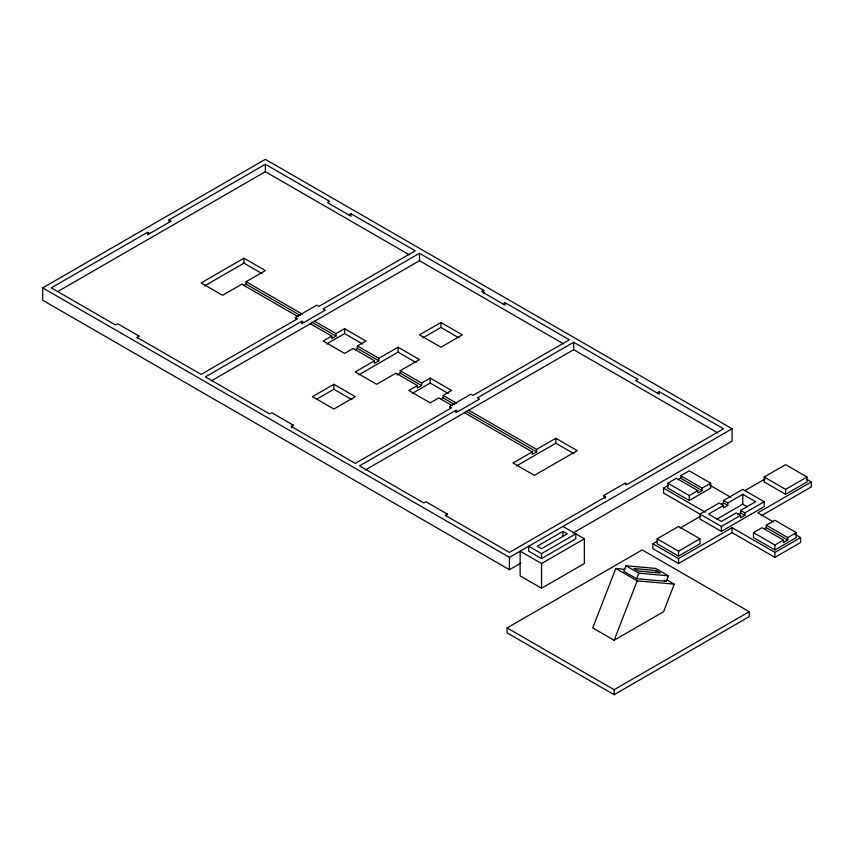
<?xml version="1.0" encoding="UTF-8"?>
<svg xmlns="http://www.w3.org/2000/svg" width="854" height="854" viewBox="0 0 854 854"><rect width="100%" height="100%" fill="white"/><g stroke="black" fill="none" stroke-linecap="round" stroke-linejoin="round"><path stroke-width="1.28" d="M625.053 569.298L615.787 568.476L592.719 627.914L614.133 640.276L663.579 611.731L674.276 584.147L666.387 579.588M625.918 565.754L623.783 571.273L636.625 578.692L666.291 581.339L668.426 575.82L655.584 568.401L625.918 565.754L638.76 573.173L668.426 575.82M636.625 578.692L638.76 573.173M614.133 640.276L637.201 580.827L674.276 584.147M655.306 572.756L656.16 570.547L660.441 573.023L638.194 571.027L633.914 568.561L656.16 570.547M137.441 338.867L139.042 336.092L117.628 323.73L115.493 324.968L51.261 287.883L147.603 232.267L149.749 233.494M291.588 427.865L293.189 425.089L271.785 412.728L269.64 413.966L205.408 376.881L301.75 321.253L303.896 322.492M446.268 515.933L447.336 514.087L425.932 501.725L423.787 502.963L359.555 465.878L455.908 410.251L458.043 411.489M520.961 563.042L509.422 569.703L42.7 300.245L42.7 287.883L265.359 159.335L732.081 428.793L732.081 441.155L572.874 533.077M169.017 222.371L169.017 219.905L265.359 164.278L329.591 201.363L327.445 202.601L350.994 216.19L350.994 213.724L348.859 214.952M58.168 291.31L265.359 171.697L409.461 254.887M300.277 315.457L246.091 284.179L246.091 281.703L265.359 270.579L243.945 258.218L201.128 282.941L222.542 295.303L241.81 284.179L298.003 316.62M204.512 285.93L243.945 263.16L261.975 273.568M139.042 336.092L136.907 337.33L201.128 374.404L297.47 318.788L295.335 317.549L316.738 305.188L318.884 306.426L415.225 250.798L350.994 213.724M243.945 285.417L246.091 284.179M483.738 292.826L483.738 290.36L419.506 253.275L323.164 308.902L325.31 310.13L301.75 323.73L301.75 321.253M211.173 380.969L419.506 260.694L563.608 343.884M314.603 321.253L336.006 333.615L336.006 336.092L331.726 338.568L331.726 336.092L323.164 341.034L344.578 353.396L353.14 348.453L374.543 360.815L374.543 363.281L378.824 360.815L378.824 358.338L357.42 345.977L357.42 348.453L378.824 360.815M336.006 333.615L344.578 328.673L365.982 341.034L357.42 345.977M326.548 344.023L344.578 333.615L362.598 344.023M355.275 349.692L357.42 348.453M483.738 290.36L481.592 291.588L505.141 305.188L505.141 302.722L503.006 303.949M333.871 384.3L312.457 396.662L333.871 409.023L355.275 396.662L333.871 384.3L333.871 389.243L351.901 399.651M374.543 360.815L355.275 371.938L376.689 384.3L395.957 373.177L417.36 385.538L417.36 388.004L421.652 385.538L421.652 383.062L400.238 370.7L400.238 373.177L421.652 385.538M378.824 358.338L398.092 347.215L419.506 359.577L400.238 370.7M440.92 322.492L419.506 334.853L440.92 347.215L462.324 334.853L440.92 322.492L440.92 327.434L422.89 337.853M316.962 398.999L333.871 389.243M358.659 374.927L398.092 352.158L416.122 362.566M293.189 425.089L291.054 426.327L355.275 463.402L451.617 407.785L449.482 406.547L470.885 394.185L473.031 395.423L569.372 339.796L505.141 302.722M397.025 375.023L400.238 373.177M417.36 385.538L408.799 390.481L430.213 402.842L438.775 397.889L452.3 405.703M421.652 383.062L430.213 378.119L451.617 390.481L443.055 395.423L443.055 397.889L454.606 404.561M412.183 393.47L430.213 383.062L448.243 393.47M440.92 399.128L443.055 397.889M657.153 392.947L659.288 391.719L659.288 394.185L635.739 380.585L637.885 379.357L573.653 342.273L477.311 397.889L479.457 399.128L455.908 412.728L455.908 410.251M365.32 469.967L573.653 349.692L717.755 432.882M536.558 449.407L536.558 451.883L532.277 454.349L532.277 451.883L513.008 463.007L534.423 475.368L577.24 450.645L555.826 438.283L536.558 449.407L468.75 410.251M516.392 465.996L555.826 443.226L573.856 453.634M447.336 514.087L445.201 515.325L509.422 552.399L605.774 496.782L603.629 495.544L625.043 483.183L627.178 484.421L723.519 428.793L659.288 391.719M42.7 287.883L509.422 557.342L732.081 428.793M562.946 531.391L537.262 546.218L541.543 548.695L567.227 533.857L562.946 531.391L562.946 536.333M541.543 553.638L575.799 533.857L575.799 538.81L541.543 558.58L528.69 551.161L528.69 546.218L541.543 553.638L541.543 558.58M680.702 475.763L689.263 470.821L710.677 483.183L710.677 488.125L689.263 500.487L667.86 488.125L667.86 483.183L676.421 478.24L697.825 490.602L697.825 493.068L702.116 490.602L702.116 488.125L680.702 475.763L680.702 478.24L702.116 490.602M744.934 515.325L740.653 512.848L740.653 510.372L755.641 501.725L742.788 494.306L727.8 502.963L727.8 505.429L723.519 507.906L723.519 505.429L719.239 502.963L699.97 514.087L699.97 519.029L721.384 531.391L764.202 506.668L764.202 501.725L744.934 512.848L744.934 515.325L740.653 517.791L740.653 515.325L721.384 526.448L663.579 493.068L663.579 488.125L668.041 485.552M678.097 479.745L681.449 477.813M541.543 563.523L584.36 538.81L584.36 563.523L541.543 588.246L520.129 575.884L520.129 551.161L541.543 563.523L541.543 588.246M667.86 483.183L689.263 495.544L697.825 490.602M702.116 488.125L710.677 483.183M657.153 538.81L678.556 526.448L699.97 538.81L699.97 543.752L678.556 556.114L657.153 543.752L657.153 538.81L678.556 551.172L699.97 538.81M727.8 505.429L723.519 502.963L723.519 500.487L742.788 489.363L764.202 501.725M764.202 477.002L785.605 464.64L807.019 477.002L807.019 481.944L785.605 494.306L764.202 481.944L764.202 477.002L785.605 489.363L807.019 477.002M507.084 627.914L642.165 549.933L749.214 611.731L749.214 616.673L614.133 694.665L507.084 632.867L507.084 627.914L614.133 689.722L749.214 611.731M794.957 534.316L800.593 537.572L800.593 542.514L774.909 557.342L732.081 532.629L678.556 563.523L652.872 548.695L652.872 543.752L657.42 541.116M680.2 527.975L700.696 516.136M721.384 504.191L723.519 502.963M744.613 490.783L765.109 478.945M723.519 505.429L708.532 514.087L721.384 521.506L736.372 512.848L740.653 515.325M716.527 519.36L742.788 504.191L747.069 506.668M737.44 514.706L740.653 512.848M652.872 543.752L678.556 558.58L732.081 527.676L774.909 552.399L800.593 537.572M761.192 515.816L811.3 486.887L811.3 481.944L757.776 512.848L773.553 521.954M766.337 525.21L774.909 520.267L796.312 532.629L796.312 537.572L774.909 549.933L753.495 537.572L753.495 532.629L762.056 527.676L783.47 540.038L783.47 542.514L787.751 540.038L787.751 537.572L766.337 525.21L766.337 527.676L787.751 540.038M764.202 528.914L766.337 527.676M753.495 532.629L774.909 544.991L783.47 540.038M787.751 537.572L796.312 532.629M806.827 479.372L811.3 481.944M440.92 327.434L458.95 337.853M709.546 485.008L730.96 497.37M723.519 500.487L727.8 502.963M740.653 510.372L744.934 512.848M663.579 488.125L705.265 512.197M169.017 219.905L171.152 221.133L147.603 234.733L147.603 232.267M246.091 281.703L302.295 314.155M443.055 395.423L456.58 403.227M311.795 322.118L336.006 336.092M466.145 411.222L536.558 451.883M310.322 323.73L331.726 336.092M464.469 412.728L532.277 451.883M664.145 580.101L666.291 581.339M562.946 526.448L584.36 538.81M615.787 568.476L637.201 580.827M625.043 483.183L626.11 485.04M603.629 495.544L605.23 498.32M449.482 406.547L450.549 408.404M295.335 317.549L296.402 319.407M785.605 489.363L785.605 494.306M774.909 544.991L774.909 549.933M774.909 552.399L774.909 557.342M742.788 494.306L742.788 504.191M732.081 527.676L732.081 532.629M721.384 526.448L721.384 531.391M689.263 495.544L689.263 500.487M678.556 551.172L678.556 556.114M678.556 558.58L678.556 563.523M614.133 689.722L614.133 694.665M573.653 342.273L573.653 349.692M555.826 438.283L555.826 443.226M509.422 557.342L509.422 569.703M430.213 378.119L430.213 383.062M419.506 253.275L419.506 260.694M398.092 347.215L398.092 352.158M344.578 328.673L344.578 333.615M265.359 164.278L265.359 171.697M243.945 258.218L243.945 263.16"/></g></svg>
